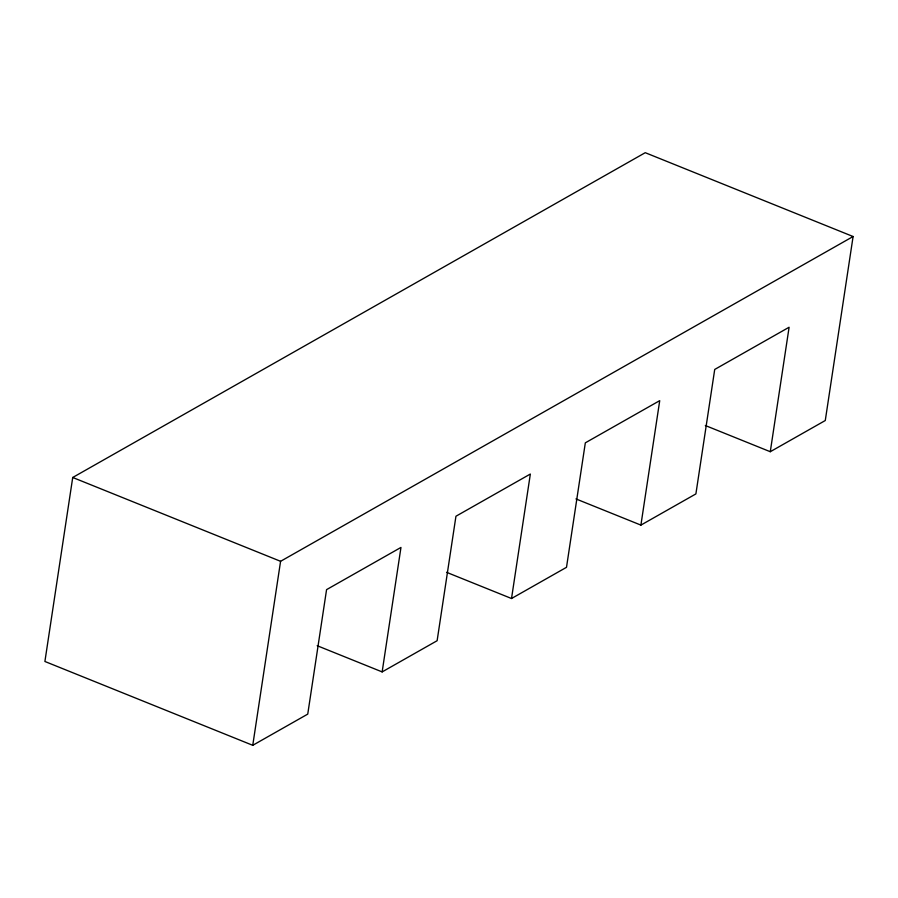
<?xml version="1.0" encoding="UTF-8"?>
<svg xmlns="http://www.w3.org/2000/svg" width="898" height="898" viewBox="0 0 898 898"><rect width="100%" height="100%" fill="white"/><g stroke="black" fill="none" stroke-linecap="round" stroke-linejoin="round"><path stroke-width="1.35" d="M705.334 425.517L770.282 451.716L825.273 420.522L853.1 236.522L645.247 152.694L72.727 477.478L44.9 661.478L252.753 745.306L307.745 714.112L326.569 589.638L400.968 547.432L382.144 671.906L317.185 645.707M252.753 745.306L280.58 561.306L853.1 236.522M446.564 572.318L511.523 598.506L530.348 474.032L455.948 516.238L437.124 640.712L382.144 671.906M575.944 498.918L640.903 525.106L659.727 400.643L585.328 442.837L566.503 567.312L511.523 598.506M770.282 451.716L789.106 327.242L714.718 369.448L695.894 493.911L640.903 525.106M72.727 477.478L280.58 561.306"/></g></svg>
